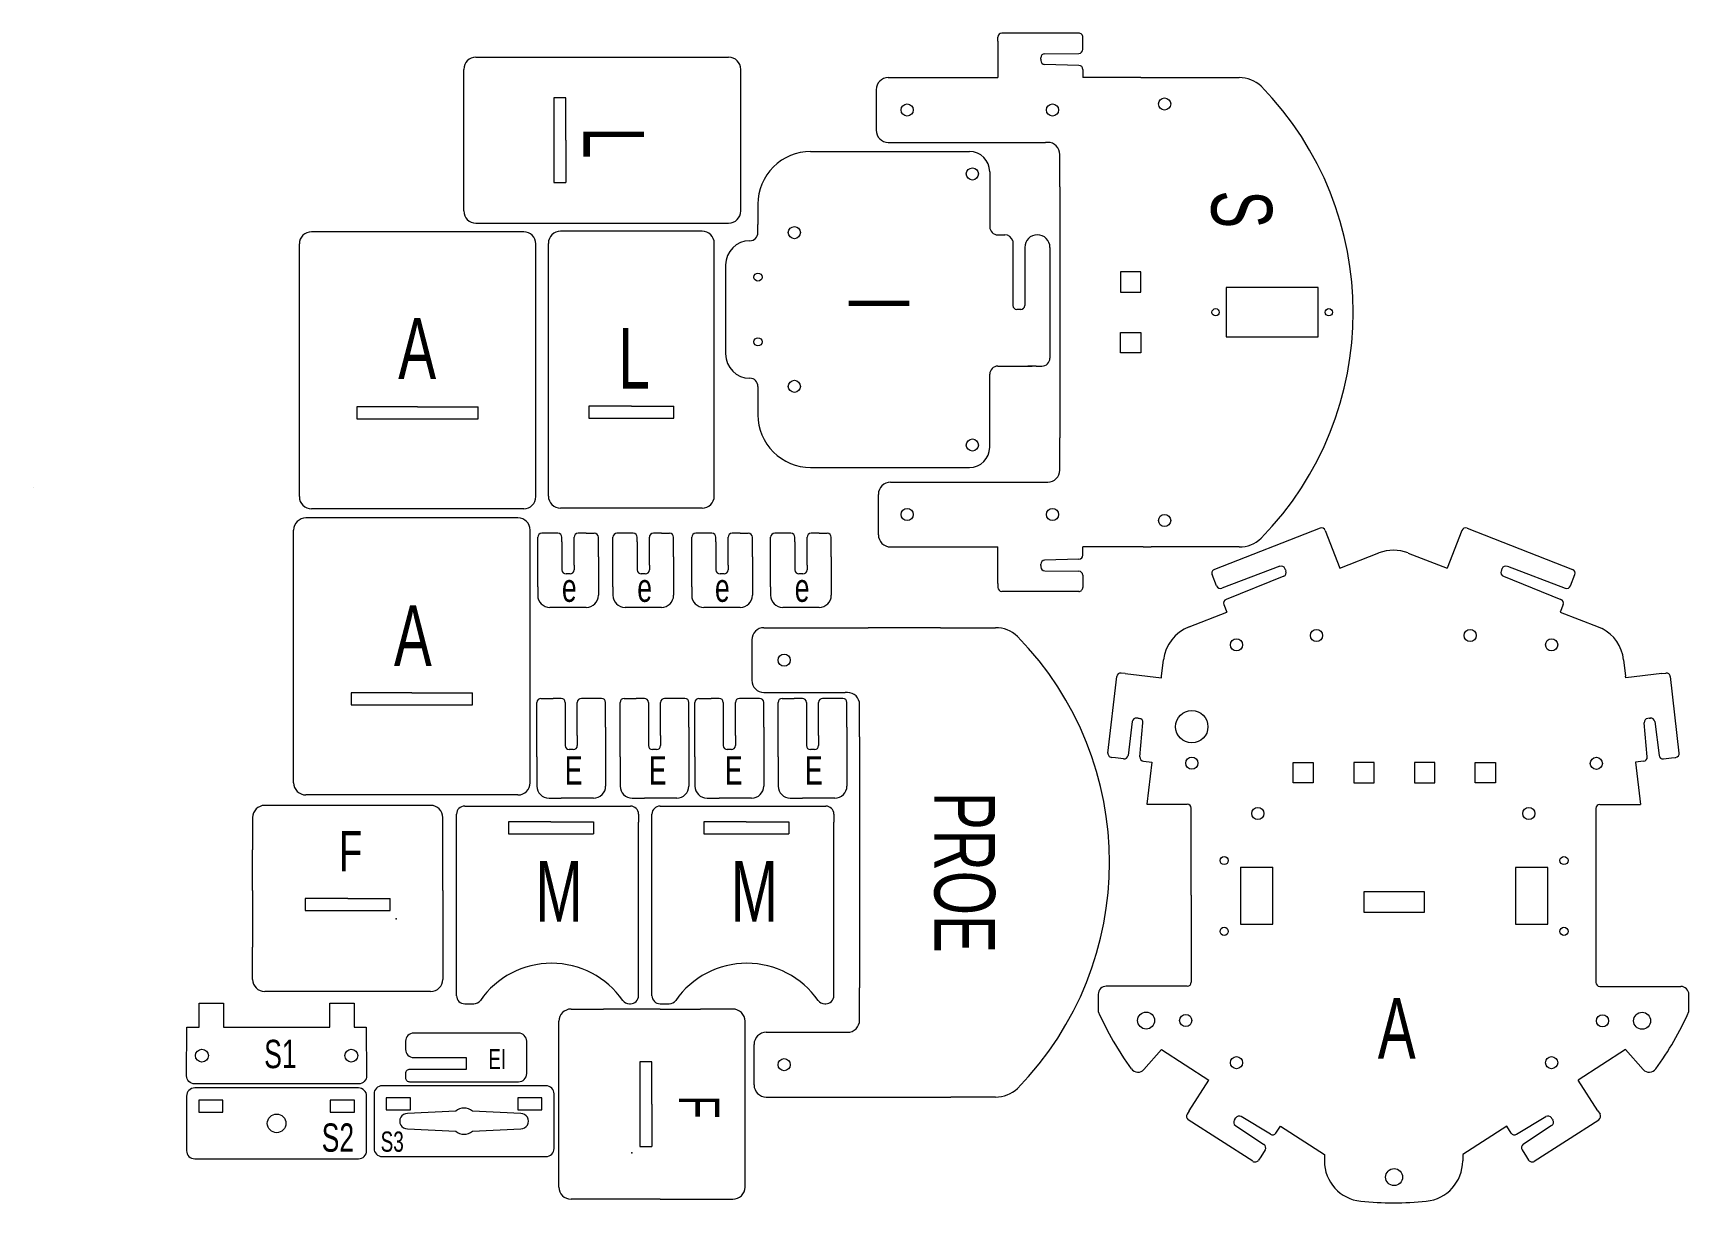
# Model space of a CAD drawing. Header units: inches. Extents: x -31 to 378, y 46 to 335.
import ezdxf

# ---------------------------------------------------------------- set-up
doc = ezdxf.new("R2010")
doc.units = ezdxf.units.IN
doc.header["$MEASUREMENT"] = 0
doc.layers.get('0').update_dxf_attribs({"color": 1, "lineweight": 5, "true_color": 0xff0000})
doc.layers.add('1', color=5, linetype='Continuous', lineweight=5, true_color=0x0000ff)
doc.styles.add('SLDTEXTSTYLE0', font='TXT', dxfattribs={"width": 0.7})

msp = doc.modelspace()

# ---------------------------------------------------------------- linework, layer by layer
for p, q in [((207.44, 333.07), (207.44, 334.07)), ((207.44, 333.07), (207.44, 324.07)), ((227.44, 335.07), (208.44, 335.07)), ((228.44, 333.07), (228.44, 334.07)), ((228.44, 331.06), (228.44, 333.07)), ((78.42, 329.11), (140.88, 329.11)), ((218.04, 328.67), (218.04, 328.98)), ((218.04, 328.67), (218.04, 328.34)), ((219.03, 329.98), (227.45, 330.06)), ((75.42, 291.11), (75.42, 326.11)), ((143.88, 291.11), (143.88, 326.11)), ((180.35, 324.07), (207.44, 324.07)), ((227.47, 327.09), (219.01, 327.34)), ((228.44, 326.09), (228.44, 324.07)), ((242.76, 324.07), (228.44, 324.07)), ((242.76, 324.07), (245.32, 324.07)), ((245.32, 324.07), (267.08, 324.07)), ((177.35, 321.07), (177.35, 311.07)), ((100.65, 319.11), (97.65, 319.11)), ((97.65, 319.11), (97.65, 316.11)), ((97.65, 316.11), (97.65, 315.61)), ((97.65, 315.61), (97.65, 298.11)), ((100.65, 318.61), (100.65, 319.11)), ((100.65, 308.61), (100.65, 318.61)), ((100.65, 308.61), (100.65, 298.11)), ((180.35, 308.07), (219.22, 308.07)), ((219.76, 308.07), (219.22, 308.07)), ((161.12, 305.81), (200.43, 305.81)), ((222.76, 297.07), (222.76, 305.07)), ((205.43, 300.81), (205.43, 291.21)), ((97.65, 298.11), (100.65, 298.11)), ((222.76, 297.07), (222.76, 235.07)), ((148.14, 292.78), (148.14, 287.76)), ((205.43, 291.21), (205.43, 287.21)), ((78.42, 288.11), (140.88, 288.11)), ((148.14, 285.76), (148.14, 287.76)), ((34.78, 220.51), (34.78, 282.97)), ((90.23, 285.97), (37.78, 285.97)), ((93.23, 220.51), (93.23, 282.97)), ((96.34, 220.65), (96.34, 283.11)), ((134.34, 286.11), (99.34, 286.11)), ((137.34, 220.65), (137.34, 283.11)), ((207.14, 285.21), (209.14, 285.21)), ((211.14, 283.73), (211.14, 267.76)), ((214.09, 282.1), (214.09, 267.76)), ((220.31, 282.1), (220.31, 254.76)), ((140.14, 277.76), (140.14, 255.76)), ((242.76, 276.07), (237.76, 276.07)), ((237.76, 276.07), (237.76, 271.07)), ((242.76, 271.07), (242.76, 276.07)), ((237.76, 271.07), (242.76, 271.07)), ((286.61, 272.17), (263.91, 272.17)), ((263.91, 272.17), (263.91, 259.97)), ((286.61, 259.97), (286.61, 272.17)), ((213.09, 266.76), (212.14, 266.76)), ((237.76, 256.07), (237.76, 261.07)), ((237.76, 261.07), (242.76, 261.07)), ((242.76, 261.07), (242.76, 256.07)), ((263.91, 259.97), (286.61, 259.97)), ((242.76, 256.07), (237.76, 256.07)), ((205.43, 246.76), (205.43, 250.76)), ((207.43, 252.76), (215.89, 252.76)), ((216.89, 252.76), (214.89, 252.76)), ((216.89, 252.76), (218.31, 252.76)), ((148.14, 247.76), (148.14, 245.76)), ((148.14, 245.76), (148.14, 240.68)), ((205.43, 232.71), (205.43, 246.76)), ((64, 242.74), (49, 242.74)), ((49, 242.74), (49, 239.74)), ((64, 242.74), (79, 242.74)), ((79, 239.74), (79, 242.74)), ((106.34, 242.88), (106.34, 239.88)), ((106.84, 242.88), (106.34, 242.88)), ((116.84, 242.88), (106.84, 242.88)), ((116.84, 242.88), (127.34, 242.88)), ((127.34, 239.88), (127.34, 242.88)), ((49, 239.74), (79, 239.74)), ((106.34, 239.88), (109.34, 239.88)), ((109.34, 239.88), (109.84, 239.88)), ((109.84, 239.88), (127.34, 239.88)), ((222.76, 227.07), (222.76, 235.07)), ((161.12, 227.71), (200.43, 227.71)), ((177.91, 211.07), (177.91, 221.07)), ((180.91, 224.07), (219.76, 224.07)), ((90.23, 217.51), (37.78, 217.51)), ((134.34, 217.65), (99.34, 217.65)), ((88.82, 215.24), (36.37, 215.24)), ((33.37, 149.78), (33.37, 212.24)), ((91.82, 149.78), (91.82, 212.24)), ((93.69, 209.31), (93.69, 210.46)), ((93.69, 198.25), (93.69, 209.31)), ((98.69, 211.46), (94.69, 211.46)), ((99.69, 209.31), (99.69, 210.46)), ((99.69, 209.31), (99.69, 203.55)), ((102.69, 209.31), (102.69, 210.46)), ((102.69, 203.55), (102.69, 209.31)), ((105.69, 211.46), (103.69, 211.46)), ((105.69, 211.46), (107.69, 211.46)), ((108.69, 209.31), (108.69, 210.46)), ((108.69, 205.62), (108.69, 209.31)), ((112.29, 209.31), (112.29, 210.46)), ((112.29, 198.25), (112.29, 209.31)), ((117.29, 211.46), (113.29, 211.46)), ((118.29, 209.31), (118.29, 210.46)), ((118.29, 209.31), (118.29, 203.55)), ((121.29, 209.31), (121.29, 210.46)), ((121.29, 203.55), (121.29, 209.31)), ((124.29, 211.46), (122.29, 211.46)), ((124.29, 211.46), (126.29, 211.46)), ((127.29, 209.31), (127.29, 210.46)), ((127.29, 205.62), (127.29, 209.31)), ((131.76, 209.31), (131.76, 210.46)), ((131.76, 198.25), (131.76, 209.31)), ((136.76, 211.46), (132.76, 211.46)), ((137.76, 209.31), (137.76, 210.46)), ((137.76, 209.31), (137.76, 203.55)), ((140.76, 209.31), (140.76, 210.46)), ((140.76, 203.55), (140.76, 209.31)), ((143.76, 211.46), (141.76, 211.46)), ((143.76, 211.46), (145.76, 211.46)), ((146.76, 209.31), (146.76, 210.46)), ((146.76, 205.62), (146.76, 209.31)), ((151.27, 209.31), (151.27, 210.46)), ((151.27, 198.25), (151.27, 209.31)), ((156.27, 211.46), (152.27, 211.46)), ((157.27, 209.31), (157.27, 210.46)), ((157.27, 209.31), (157.27, 203.55)), ((160.27, 209.31), (160.27, 210.46)), ((160.27, 203.55), (160.27, 209.31)), ((163.27, 211.46), (161.27, 211.46)), ((163.27, 211.46), (165.27, 211.46)), ((166.27, 209.31), (166.27, 210.46)), ((166.27, 205.62), (166.27, 209.31)), ((287.08, 212.7), (260.99, 202.53)), ((288.37, 212.13), (292, 202.82)), ((322.13, 212.13), (318.5, 202.82)), ((323.42, 212.7), (349.51, 202.53)), ((108.69, 205.62), (108.69, 198.25)), ((127.29, 205.62), (127.29, 198.25)), ((146.76, 205.62), (146.76, 198.25)), ((166.27, 205.62), (166.27, 198.25)), ((180.91, 208.07), (207.44, 208.07)), ((207.44, 199.07), (207.44, 208.07)), ((227.47, 205.04), (219.01, 204.8)), ((243.32, 208.07), (228.44, 208.07)), ((228.44, 206.04), (228.44, 208.07)), ((243.32, 208.07), (245.32, 208.07)), ((267.08, 208.07), (245.32, 208.07)), ((292, 202.83), (301.62, 206.58)), ((301.62, 206.58), (301.62, 206.58)), ((308.88, 206.57), (308.88, 206.57)), ((308.88, 206.57), (318.5, 202.82)), ((99.69, 203.55), (99.69, 202.42)), ((101.69, 201.42), (100.69, 201.42)), ((102.69, 203.55), (102.69, 202.42)), ((118.29, 203.55), (118.29, 202.42)), ((120.29, 201.42), (119.29, 201.42)), ((121.29, 203.55), (121.29, 202.42)), ((137.76, 203.55), (137.76, 202.42)), ((139.76, 201.42), (138.76, 201.42)), ((140.76, 203.55), (140.76, 202.42)), ((157.27, 203.55), (157.27, 202.42)), ((159.27, 201.42), (158.27, 201.42)), ((160.27, 203.55), (160.27, 202.42)), ((218.04, 203.47), (218.04, 203.8)), ((218.04, 203.47), (218.04, 203.16)), ((219.03, 202.16), (227.45, 202.08)), ((228.44, 201.08), (228.44, 199.07)), ((261.51, 198.44), (260.42, 201.24)), ((277.12, 203.28), (262.79, 197.87)), ((278.1, 200.83), (263.85, 195.1)), ((278.52, 202.42), (278.41, 202.71)), ((278.52, 202.42), (278.64, 202.11)), ((331.98, 202.42), (331.86, 202.11)), ((331.98, 202.42), (332.09, 202.71)), ((332.4, 200.83), (346.64, 195.1)), ((333.38, 203.28), (347.7, 197.87)), ((348.99, 198.44), (350.08, 201.24)), ((93.69, 198.25), (93.69, 196.13)), ((108.69, 198.25), (108.69, 196.13)), ((112.29, 198.25), (112.29, 196.13)), ((127.29, 198.25), (127.29, 196.13)), ((131.76, 198.25), (131.76, 196.13)), ((146.76, 198.25), (146.76, 196.13)), ((151.27, 198.25), (151.27, 196.13)), ((166.27, 198.25), (166.27, 196.13)), ((207.44, 199.07), (207.44, 198.07)), ((227.44, 197.07), (208.44, 197.07)), ((228.44, 199.07), (228.44, 198.07)), ((105.69, 193.13), (96.69, 193.13)), ((124.29, 193.13), (115.29, 193.13)), ((143.76, 193.13), (134.76, 193.13)), ((163.27, 193.13), (154.27, 193.13)), ((263.31, 193.82), (264.05, 191.93)), ((347.19, 193.82), (346.45, 191.93)), ((254.7, 188.32), (264.04, 191.95)), ((254.7, 188.32), (254.7, 188.32)), ((346.45, 191.93), (355.79, 188.29)), ((355.79, 188.29), (356.78, 187.91)), ((146.63, 185.11), (146.63, 175.11)), ((149.63, 188.11), (161.44, 188.11)), ((161.44, 188.11), (175.4, 188.11)), ((193.26, 188.11), (175.4, 188.11)), ((193.26, 188.11), (195.82, 188.11)), ((195.82, 188.11), (206.85, 188.11)), ((247.93, 176.13), (248.4, 180.15)), ((248.4, 180.15), (248.4, 180.15)), ((362.11, 180.2), (362.58, 176.13)), ((234.64, 157.14), (236.84, 176.02)), ((238.94, 176.78), (237.95, 176.89)), ((238.94, 176.78), (247.88, 175.74)), ((247.88, 175.74), (247.93, 176.13)), ((247.88, 175.74), (247.93, 176.13)), ((362.63, 175.74), (362.58, 176.13)), ((371.57, 176.78), (362.63, 175.74)), ((371.57, 176.78), (372.56, 176.89)), ((375.86, 157.14), (373.67, 176.02)), ((62.6, 172.01), (47.6, 172.01)), ((47.6, 172.01), (47.6, 169.01)), ((62.6, 172.01), (77.6, 172.01)), ((77.6, 169.01), (77.6, 172.01)), ((149.63, 172.11), (169.72, 172.11)), ((170.26, 172.11), (169.72, 172.11)), ((47.6, 169.01), (77.6, 169.01)), ((93.49, 156.16), (93.49, 169.64)), ((94.49, 170.64), (97.49, 170.64)), ((99.49, 170.64), (97.49, 170.64)), ((100.49, 169.64), (100.49, 161.46)), ((103.49, 161.46), (103.49, 169.64)), ((109.49, 170.64), (104.49, 170.64)), ((110.49, 163.52), (110.49, 169.64)), ((114.06, 156.16), (114.06, 169.64)), ((115.06, 170.64), (118.06, 170.64)), ((120.06, 170.64), (118.06, 170.64)), ((121.06, 169.64), (121.06, 161.46)), ((124.06, 161.46), (124.06, 169.64)), ((130.06, 170.64), (125.06, 170.64)), ((131.06, 163.52), (131.06, 169.64)), ((132.56, 156.16), (132.56, 169.64)), ((133.56, 170.64), (136.56, 170.64)), ((138.56, 170.64), (136.56, 170.64)), ((139.56, 169.64), (139.56, 161.46)), ((142.56, 161.46), (142.56, 169.64)), ((148.56, 170.64), (143.56, 170.64)), ((149.56, 163.52), (149.56, 169.64)), ((153.13, 156.16), (153.13, 169.64)), ((154.13, 170.64), (157.13, 170.64)), ((159.13, 170.64), (157.13, 170.64)), ((160.13, 169.64), (160.13, 161.46)), ((163.13, 161.46), (163.13, 169.64)), ((169.13, 170.64), (164.13, 170.64)), ((170.13, 163.52), (170.13, 169.64)), ((173.26, 161.11), (173.26, 169.11)), ((240.67, 164.91), (239.62, 156.56)), ((242.09, 165.74), (241.78, 165.78)), ((242.09, 165.74), (242.41, 165.7)), ((242.56, 156.19), (243.29, 164.62)), ((367.95, 156.19), (367.21, 164.62)), ((368.42, 165.74), (368.09, 165.7)), ((368.42, 165.74), (368.73, 165.78)), ((369.84, 164.91), (370.89, 156.56)), ((100.49, 161.46), (100.49, 158.98)), ((103.49, 161.46), (103.49, 158.98)), ((110.49, 163.52), (110.49, 156.16)), ((121.06, 161.46), (121.06, 158.98)), ((124.06, 161.46), (124.06, 158.98)), ((131.06, 163.52), (131.06, 156.16)), ((139.56, 161.46), (139.56, 158.98)), ((142.56, 161.46), (142.56, 158.98)), ((149.56, 163.52), (149.56, 156.16)), ((160.13, 161.46), (160.13, 158.98)), ((163.13, 161.46), (163.13, 158.98)), ((170.13, 163.52), (170.13, 156.16)), ((173.26, 161.11), (173.26, 99.11)), ((93.49, 156.16), (93.49, 151.1)), ((102.49, 157.98), (101.49, 157.98)), ((110.49, 156.16), (110.49, 151.1)), ((114.06, 156.16), (114.06, 151.1)), ((123.06, 157.98), (122.06, 157.98)), ((131.06, 156.16), (131.06, 151.1)), ((132.56, 156.16), (132.56, 151.1)), ((141.56, 157.98), (140.56, 157.98)), ((149.56, 156.16), (149.56, 151.1)), ((153.13, 156.16), (153.13, 151.1)), ((162.13, 157.98), (161.13, 157.98)), ((170.13, 156.16), (170.13, 151.1)), ((236.52, 155.92), (235.52, 156.04)), ((238.51, 155.69), (236.52, 155.92)), ((372, 155.69), (373.99, 155.92)), ((373.99, 155.92), (374.99, 156.04)), ((243.44, 155.11), (245.46, 154.88)), ((245.46, 154.88), (244.25, 144.5)), ((280.42, 149.81), (280.42, 154.81)), ((280.42, 154.81), (285.42, 154.81)), ((285.42, 154.81), (285.42, 149.81)), ((300.42, 154.81), (295.42, 154.81)), ((295.42, 154.81), (295.42, 149.81)), ((300.42, 149.81), (300.42, 154.81)), ((315.42, 154.81), (310.42, 154.81)), ((310.42, 154.81), (310.42, 149.81)), ((315.42, 149.81), (315.42, 154.81)), ((325.42, 154.81), (330.42, 154.81)), ((325.42, 149.81), (325.42, 154.81)), ((330.42, 154.81), (330.42, 149.81)), ((367.07, 155.11), (365.05, 154.88)), ((365.05, 154.88), (366.26, 144.44)), ((93.49, 151.1), (93.49, 148.98)), ((110.49, 151.1), (110.49, 148.98)), ((114.06, 151.1), (114.06, 148.98)), ((131.06, 151.1), (131.06, 148.98)), ((132.56, 151.1), (132.56, 148.98)), ((149.56, 151.1), (149.56, 148.98)), ((153.13, 151.1), (153.13, 148.98)), ((170.13, 151.1), (170.13, 148.98)), ((285.42, 149.81), (280.42, 149.81)), ((295.42, 149.81), (300.42, 149.81)), ((310.42, 149.81), (315.42, 149.81)), ((330.42, 149.81), (325.42, 149.81)), ((50.23, 144.19), (26.23, 144.19)), ((88.82, 146.78), (36.37, 146.78)), ((67.23, 144.19), (50.23, 144.19)), ((75.65, 144.03), (116.62, 144.03)), ((96.49, 145.98), (99.49, 145.98)), ((107.49, 145.98), (99.49, 145.98)), ((117.06, 145.98), (120.06, 145.98)), ((128.06, 145.98), (120.06, 145.98)), ((123.94, 144.03), (164.9, 144.03)), ((135.56, 145.98), (138.56, 145.98)), ((146.56, 145.98), (138.56, 145.98)), ((156.13, 145.98), (159.13, 145.98)), ((167.13, 145.98), (159.13, 145.98)), ((244.25, 144.5), (254.25, 144.5)), ((255.25, 122), (255.25, 143.5)), ((355.25, 143.44), (355.25, 121.94)), ((356.25, 144.44), (366.26, 144.44)), ((23.23, 141.19), (23.23, 133.19)), ((70.23, 123.19), (70.23, 141.19)), ((73.65, 140.03), (73.65, 142.03)), ((73.65, 134.45), (73.65, 140.03)), ((96.98, 140.16), (86.48, 140.16)), ((86.48, 140.16), (86.48, 137.16)), ((96.98, 140.16), (107.48, 140.16)), ((107.48, 140.16), (107.48, 137.16)), ((118.62, 142.03), (118.62, 140.03)), ((118.62, 131.36), (118.62, 140.03)), ((121.94, 140.03), (121.94, 142.03)), ((121.94, 134.45), (121.94, 140.03)), ((145.26, 140.16), (134.76, 140.16)), ((134.76, 140.16), (134.76, 137.16)), ((145.26, 140.16), (155.76, 140.16)), ((155.76, 140.16), (155.76, 137.16)), ((166.9, 142.03), (166.9, 140.03)), ((166.9, 131.36), (166.9, 140.03)), ((86.48, 137.16), (107.48, 137.16)), ((134.76, 137.16), (155.76, 137.16)), ((23.23, 123.19), (23.23, 133.19)), ((73.65, 97.16), (73.65, 134.45)), ((118.62, 97.16), (118.62, 131.36)), ((121.94, 97.16), (121.94, 134.45)), ((166.9, 97.16), (166.9, 131.36)), ((267.38, 128.9), (267.38, 114.81)), ((267.38, 128.9), (275.38, 128.9)), ((275.38, 114.81), (275.38, 128.9)), ((335.38, 128.81), (335.38, 114.81)), ((343.38, 128.81), (335.38, 128.81)), ((343.38, 114.81), (343.38, 128.81)), ((23.23, 123.19), (23.23, 109.19)), ((70.23, 123.19), (70.23, 101.19)), ((312.88, 122.81), (297.88, 122.81)), ((297.88, 122.81), (297.88, 117.81)), ((312.88, 117.81), (312.88, 122.81)), ((46.73, 121.19), (36.23, 121.19)), ((36.23, 121.19), (36.23, 118.19)), ((46.73, 121.19), (57.23, 121.19)), ((57.23, 118.19), (57.23, 121.19)), ((255.25, 122), (255.25, 100.5)), ((355.25, 121.94), (355.25, 100.44)), ((36.23, 118.19), (57.23, 118.19)), ((267.38, 114.81), (275.38, 114.81)), ((297.88, 117.81), (312.88, 117.81)), ((335.38, 114.81), (343.38, 114.81)), ((23.23, 101.19), (23.23, 109.19)), ((173.26, 91.11), (173.26, 99.11)), ((254.25, 99.5), (234.25, 99.5)), ((356.25, 99.44), (376.25, 99.44)), ((50.23, 98.19), (26.23, 98.19)), ((67.23, 98.19), (50.23, 98.19)), ((75.65, 95.16), (77.88, 95.16)), ((116.35, 95.16), (116.62, 95.16)), ((123.94, 95.16), (126.17, 95.16)), ((164.64, 95.16), (164.9, 95.16)), ((232.25, 97.5), (232.25, 93.22)), ((378.25, 93.22), (378.25, 97.44)), ((98.94, 66.85), (98.94, 90.85)), ((101.94, 93.85), (109.94, 93.85)), ((123.94, 93.85), (109.94, 93.85)), ((123.94, 93.85), (133.94, 93.85)), ((141.94, 93.85), (133.94, 93.85)), ((144.94, 66.85), (144.94, 90.85)), ((150.18, 88.11), (170.26, 88.11)), ((147.18, 75.11), (147.18, 85.11)), ((247.9, 83.83), (243.56, 78.91)), ((247.9, 83.83), (259.63, 76.29)), ((362.61, 83.83), (350.88, 76.29)), ((362.61, 83.83), (366.95, 78.91)), ((121.94, 80.85), (118.94, 80.85)), ((118.94, 80.85), (118.94, 59.85)), ((121.94, 70.35), (121.94, 80.85)), ((254.76, 68.72), (259.63, 76.29)), ((355.75, 68.72), (350.88, 76.29)), ((121.94, 70.35), (121.94, 59.85)), ((150.18, 72.11), (193.82, 72.11)), ((193.82, 72.11), (195.82, 72.11)), ((206.85, 72.11), (195.82, 72.11)), ((98.94, 49.85), (98.94, 66.85)), ((144.94, 49.85), (144.94, 66.85)), ((254.76, 68.72), (254.21, 67.88)), ((270.49, 56.22), (254.51, 66.5)), ((266.05, 66.68), (265.88, 66.42)), ((266.05, 66.68), (266.23, 66.96)), ((274.83, 62.9), (267.59, 67.27)), ((335.68, 62.9), (342.92, 67.27)), ((340.02, 56.22), (355.99, 66.5)), ((344.46, 66.68), (344.28, 66.96)), ((344.46, 66.68), (344.63, 66.42)), ((355.75, 68.72), (356.29, 67.88)), ((266.18, 65.05), (273.21, 60.42)), ((276.19, 63.22), (277.29, 64.92)), ((277.29, 64.92), (288.16, 57.93)), ((333.22, 64.92), (322.34, 57.92)), ((334.32, 63.22), (333.22, 64.92)), ((344.33, 65.05), (337.3, 60.42)), ((118.94, 59.85), (121.94, 59.85)), ((272.42, 57.36), (271.88, 56.52)), ((273.5, 59.05), (272.42, 57.36)), ((288.16, 57.93), (288.16, 56.31)), ((322.34, 57.92), (322.34, 56.31)), ((337.01, 59.05), (338.09, 57.36)), ((338.09, 57.36), (338.63, 56.52)), ((123.94, 46.85), (101.94, 46.85)), ((123.94, 46.85), (141.94, 46.85))]:
    msp.add_line(p, q)
at = {"color": 1, "lineweight": 5}
for points in [[(29.16, 89.36), (42.33, 89.36), (42.3, 95.31), (48.3, 95.35), (48.33, 89.35), (51.33, 89.37), (51.4, 77.37, -0.414214), (49.42, 75.35), (29.16, 75.35), (8.91, 75.35, -0.414214), (6.92, 77.37), (7, 89.37), (10, 89.35), (10.03, 95.35), (16.03, 95.31), (16, 89.36)], [(63.02, 81.88), (76.02, 81.88), (76.02, 78.93), (62.02, 78.93, 0.414214), (61.02, 77.93), (61.02, 76.9, 0.414214), (62.02, 75.9), (88.97, 75.9, 0.414214), (90.97, 77.9), (90.97, 85.9, 0.414214), (88.97, 87.9), (63.02, 87.9, 0.414214), (61.02, 85.9), (61.02, 83.88, 0.414214)], [(8.91, 56.85), (49.41, 56.85, 0.414214), (51.41, 58.85), (51.41, 72.35, 0.414214), (49.41, 74.35), (8.91, 74.35, 0.414214), (6.91, 72.35), (6.91, 58.85, 0.414214)], [(55.24, 57.4), (95.74, 57.4, 0.414214), (97.74, 59.4), (97.74, 72.9, 0.414214), (95.74, 74.9), (55.24, 74.9, 0.414214), (53.24, 72.9), (53.24, 59.4, 0.414214)], [(77.56, 68.65, 0.360671), (73.42, 68.65), (61.49, 68.05, 1.001311), (61.49, 64.25), (73.42, 63.65, 0.360671), (77.56, 63.65), (89.49, 64.25, 1.001311), (89.49, 68.05)]]:
    msp.add_lwpolyline(points, format="xyb", close=True, dxfattribs=at)
for points in [[(9.92, 68.36), (15.9, 68.36), (15.9, 71.34), (9.92, 71.34)], [(42.42, 68.36), (48.4, 68.36), (48.4, 71.34), (42.42, 71.34)], [(56.25, 68.91), (62.23, 68.91), (62.23, 71.89), (56.25, 71.89)], [(88.75, 68.91), (94.73, 68.91), (94.73, 71.89), (88.75, 71.89)]]:
    msp.add_lwpolyline(points, close=True, dxfattribs=at)
for centre, radius in [((185.03, 316.07), 1.5), ((220.95, 316.07), 1.5), ((248.66, 317.55), 1.5), ((201.14, 300.26), 1.5), ((157.14, 285.76), 1.5), ((148.14, 274.76), 1), ((261.26, 266.07), 0.9), ((289.26, 266.07), 0.9), ((148.14, 258.76), 1), ((157.14, 247.76), 1.5), ((201.14, 233.26), 1.5), ((185.03, 216.07), 1.5), ((220.95, 216.07), 1.5), ((248.66, 214.59), 1.5), ((266.44, 183.9), 1.5), ((286.22, 186.19), 1.5), ((324.2, 186.19), 1.5), ((344.32, 183.9), 1.5), ((154.63, 180.11), 1.5), ((255.38, 163.64), 4), ((255.38, 154.64), 1.5), ((355.38, 154.58), 1.5), ((271.72, 142.19), 1.5), ((338.7, 142.19), 1.5), ((263.38, 130.56), 1), ((347.38, 130.56), 1), ((263.38, 113.06), 1), ((347.38, 113.06), 1), ((244.08, 91.01), 2.1), ((253.88, 91.01), 1.5), ((356.88, 90.95), 1.5), ((366.68, 90.95), 2.1), ((266.44, 80.6), 1.5), ((344.32, 80.6), 1.5), ((154.62, 80.11), 1.5), ((305.38, 52.31), 2.1)]:
    msp.add_circle(centre, radius)
for centre, radius in [((10.7, 82.34), 1.6), ((47.62, 82.34), 1.6), ((29.16, 65.6), 2.3)]:
    msp.add_circle(centre, radius, dxfattribs=at)
for centre, radius, start, end in [((208.44, 334.07), 1, 89.9928, 179.9928), ((227.44, 334.07), 1, 359.9928, 89.9928), ((78.42, 326.11), 3, 90, 180), ((140.88, 326.11), 3, 0, 90), ((219.04, 328.98), 1, 90.5437, 179.9928), ((219.04, 328.34), 1, 179.9928, 268.3405), ((227.44, 331.06), 1, 270.5437, 359.9928), ((180.35, 321.07), 3, 90, 180), ((227.44, 326.09), 1, 359.9928, 88.3405), ((267.08, 316.07), 8, 47.1579, 90), ((215.26, 266.07), 80, 315.7074, 44.2926), ((180.35, 311.07), 3, 180, 270), ((219.76, 305.07), 3, 0, 90), ((161.14, 292.81), 13, 89.8904, 180.1096), ((200.43, 300.81), 5, 0, 90), ((78.42, 291.11), 3, 180, 270), ((140.88, 291.11), 3, 270, 0), ((207.43, 287.21), 2, 180, 270), ((37.78, 282.97), 3, 90, 180), ((90.23, 282.97), 3, 0, 90), ((99.34, 283.11), 3, 90, 180), ((134.34, 283.11), 3, 0, 90), ((146.14, 277.76), 6, 90, 180), ((146.14, 285.76), 2, 270, 0), ((209.14, 283.11), 2.09, 17.1725, 90), ((217.2, 282.1), 3.11, 0, 180), ((212.14, 267.76), 1, 180, 270), ((213.09, 267.76), 1, 270, 0), ((146.14, 255.76), 6, 180, 270), ((218.31, 254.76), 2, 270, 0), ((146.14, 247.76), 2, 0, 90), ((207.43, 250.76), 2, 90, 180), ((161.14, 240.71), 13, 179.8904, 270.1096), ((200.43, 232.71), 5, 270, 0), ((219.76, 227.07), 3, 270, 0), ((180.91, 221.07), 3, 90, 180), ((37.78, 220.51), 3, 180, 270), ((90.23, 220.51), 3, 270, 0), ((99.34, 220.65), 3, 180, 270), ((134.34, 220.65), 3, 270, 0), ((36.37, 212.24), 3, 90, 180), ((88.82, 212.24), 3, 0, 90), ((94.69, 210.46), 1, 90, 180), ((98.69, 210.46), 1, 0, 90), ((103.69, 210.46), 1, 90, 180), ((107.69, 210.46), 1, 0, 90), ((113.29, 210.46), 1, 90, 180), ((117.29, 210.46), 1, 0, 90), ((122.29, 210.46), 1, 90, 180), ((126.29, 210.46), 1, 0, 90), ((132.76, 210.46), 1, 90, 180), ((136.76, 210.46), 1, 0, 90), ((141.76, 210.46), 1, 90, 180), ((145.76, 210.46), 1, 0, 90), ((152.27, 210.46), 1, 90, 180), ((156.27, 210.46), 1, 0, 90), ((161.27, 210.46), 1, 90, 180), ((165.27, 210.46), 1, 0, 90), ((180.91, 211.07), 3, 180, 270), ((267.08, 216.07), 8, 270, 312.8421), ((287.44, 211.77), 1, 21.2966, 111.2966), ((323.06, 211.77), 1, 68.7034, 158.7034), ((219.04, 203.8), 1, 91.6569, 180.0046), ((227.44, 206.04), 1, 271.6569, 0.0046), ((305.25, 197.26), 10, 68.7034, 111.2665), ((100.69, 202.42), 1, 180, 270), ((101.69, 202.42), 1, 270, 0), ((119.29, 202.42), 1, 180, 270), ((120.29, 202.42), 1, 270, 0), ((138.76, 202.42), 1, 180, 270), ((139.76, 202.42), 1, 270, 0), ((158.27, 202.42), 1, 180, 270), ((159.27, 202.42), 1, 270, 0), ((219.04, 203.16), 1, 180.0046, 269.4537), ((227.44, 201.08), 1, 0.0046, 89.4537), ((261.35, 201.6), 1, 111.2966, 201.2966), ((277.48, 202.34), 1, 21.2966, 110.7457), ((277.71, 201.75), 1, 292.9489, 21.2966), ((332.79, 201.75), 1, 158.7034, 247.0511), ((333.02, 202.34), 1, 69.2543, 158.7034), ((349.15, 201.6), 1, 338.7034, 68.7034), ((208.44, 198.07), 1, 180.0046, 270.0046), ((227.44, 198.07), 1, 270.0046, 0.0046), ((262.44, 198.8), 1, 201.2966, 290.7457), ((348.06, 198.8), 1, 249.2543, 338.7034), ((96.69, 196.13), 3, 180, 270), ((105.69, 196.13), 3, 270, 0), ((115.29, 196.13), 3, 180, 270), ((124.29, 196.13), 3, 270, 0), ((134.76, 196.13), 3, 180, 270), ((143.76, 196.13), 3, 270, 0), ((154.27, 196.13), 3, 180, 270), ((163.27, 196.13), 3, 270, 0), ((264.24, 194.18), 1, 112.9489, 201.2966), ((346.25, 194.18), 1, 338.7034, 67.0511), ((258.33, 179), 10, 111.2665, 173.3499), ((149.63, 185.11), 3, 90, 180), ((206.85, 180.11), 8, 47.1579, 90), ((155.03, 130.11), 80, 315.7074, 44.2926), ((352.18, 179.03), 10, 6.6922, 62.571), ((237.83, 175.9), 1, 83.3646, 173.3646), ((372.67, 175.9), 1, 6.6354, 96.6354), ((149.63, 175.11), 3, 180, 270), ((170.26, 169.11), 3, 0, 90), ((94.49, 169.64), 1, 90, 180), ((99.49, 169.64), 1, 0, 90), ((104.49, 169.64), 1, 90, 180), ((109.49, 169.64), 1, 0, 90), ((115.06, 169.64), 1, 90, 180), ((120.06, 169.64), 1, 0, 90), ((125.06, 169.64), 1, 90, 180), ((130.06, 169.64), 1, 0, 90), ((133.56, 169.64), 1, 90, 180), ((138.56, 169.64), 1, 0, 90), ((143.56, 169.64), 1, 90, 180), ((148.56, 169.64), 1, 0, 90), ((154.13, 169.64), 1, 90, 180), ((159.13, 169.64), 1, 0, 90), ((164.13, 169.64), 1, 90, 180), ((169.13, 169.64), 1, 0, 90), ((241.67, 164.78), 1, 83.3646, 172.8137), ((242.3, 164.71), 1, 355.0169, 83.3646), ((368.21, 164.71), 1, 96.6354, 184.9831), ((368.84, 164.78), 1, 7.1863, 96.6354), ((101.49, 158.98), 1, 180, 270), ((102.49, 158.98), 1, 270, 0), ((122.06, 158.98), 1, 180, 270), ((123.06, 158.98), 1, 270, 0), ((140.56, 158.98), 1, 180, 270), ((141.56, 158.98), 1, 270, 0), ((161.13, 158.98), 1, 180, 270), ((162.13, 158.98), 1, 270, 0), ((235.64, 157.03), 1, 173.3646, 263.3646), ((238.63, 156.68), 1, 263.3646, 352.8137), ((243.56, 156.11), 1, 175.0169, 263.3646), ((366.95, 156.11), 1, 276.6354, 4.9831), ((371.88, 156.68), 1, 187.1863, 276.6354), ((374.87, 157.03), 1, 276.6354, 6.6354), ((36.37, 149.78), 3, 180, 270), ((88.82, 149.78), 3, 270, 0), ((96.49, 148.98), 3, 180, 270), ((107.49, 148.98), 3, 270, 0), ((117.06, 148.98), 3, 180, 270), ((128.06, 148.98), 3, 270, 0), ((135.56, 148.98), 3, 180, 270), ((146.56, 148.98), 3, 270, 0), ((156.13, 148.98), 3, 180, 270), ((167.13, 148.98), 3, 270, 0), ((26.23, 141.19), 3, 90, 180), ((67.23, 141.19), 3, 0, 90), ((75.65, 142.03), 2, 90, 180), ((116.62, 142.03), 2, 0, 90), ((123.94, 142.03), 2, 90, 180), ((164.9, 142.03), 2, 0, 90), ((254.25, 143.5), 1, 0, 90), ((356.25, 143.44), 1, 90, 180), ((97.12, 83.66), 21.5, 35.0624, 144.9376), ((145.4, 83.66), 21.5, 35.0624, 144.9376), ((26.23, 101.19), 3, 180, 270), ((67.23, 101.19), 3, 270, 0), ((234.25, 97.5), 2, 90, 180), ((254.25, 100.5), 1, 270, 0), ((356.25, 100.44), 1, 180, 270), ((376.25, 97.44), 2, 0, 90), ((75.65, 97.16), 2, 180, 270), ((77.88, 97.16), 2, 270, 324.9376), ((116.35, 97.16), 2, 215.0624, 270), ((116.62, 97.16), 2, 270, 0), ((123.94, 97.16), 2, 180, 270), ((126.17, 97.16), 2, 270, 324.9376), ((164.64, 97.16), 2, 215.0624, 270), ((164.9, 97.16), 2, 270, 0), ((101.94, 90.85), 3, 90, 180), ((141.94, 90.85), 3, 0, 90), ((170.26, 91.11), 3, 270, 0), ((305.25, 125.95), 80, 204.1468, 215.8824), ((305.25, 125.95), 80, 324.1176, 335.8532), ((150.18, 85.11), 3, 90, 180), ((242.06, 80.23), 2, 215.8824, 318.5529), ((368.45, 80.23), 2, 221.4471, 324.1176), ((150.18, 75.11), 3, 180, 270), ((206.85, 80.11), 8, 270, 312.8421), ((255.06, 67.34), 1, 147.2446, 237.2446), ((266.72, 65.88), 1, 147.2446, 236.6937), ((267.07, 66.42), 1, 58.8969, 147.2446), ((343.44, 66.42), 1, 32.7554, 121.1031), ((343.79, 65.88), 1, 303.3063, 32.7554), ((355.45, 67.34), 1, 302.7554, 32.7554), ((275.35, 63.76), 1, 238.8969, 327.2446), ((335.16, 63.76), 1, 212.7554, 301.1031), ((272.66, 59.59), 1, 327.2446, 56.6937), ((337.85, 59.59), 1, 123.3063, 212.7554), ((271.03, 57.06), 1, 237.2446, 327.2446), ((298.16, 56.31), 10, 180, 264.1864), ((312.34, 56.31), 10, 275.8098, 0), ((339.47, 57.06), 1, 212.7554, 302.7554), ((101.94, 49.85), 3, 180, 270), ((141.94, 49.85), 3, 270, 0), ((305.25, 125.95), 80, 264.1864, 275.8098)]:
    msp.add_arc(centre, radius, start, end)
for p in [(58.73, 116.19), (116.94, 58.35)]:
    msp.add_point(p)

# ---------------------------------------------------------------- texts
at = {"layer": '1', "attachment_point": 1, "rotation": 270, "style": 'SLDTEXTSTYLE0'}
for s, width, insert, char_height in [('L', 57.7959, (119.96, 311.84), 15), ('S', 57.7959, (275.23, 296.21), 15), ('I', 57.7959, (185.58, 270.2), 15), ('PROE', 92.6743, (206.76, 147.54), 15), ('F', 57.7959, (138.62, 72.5), 10)]:
    msp.add_mtext_dynamic_manual_height_columns(s, width=width, gutter_width=17.5, heights=[0], dxfattribs=dict(at, insert=insert, char_height=char_height))
at = {"layer": '1', "attachment_point": 1, "style": 'SLDTEXTSTYLE0'}
for s, insert, char_height in [('A', (59.22, 264.62), 15), ('L', (113.61, 262.19), 15), ('e', (-31.04, 222.9), 0.2), ('e', (99.68, 201.5), 7), ('e', (118.31, 201.5), 7), ('e', (137.51, 201.5), 7), ('e', (157.23, 201.5), 7), ('A', (58.15, 193.61), 15), ('E', (100.4, 156.34), 7), ('E', (121.17, 156.34), 7), ('E', (139.97, 156.34), 7), ('E', (159.76, 156.34), 7), ('F', (44.59, 137.87), 10), ('M', (93.1, 130.48), 15), ('M', (141.38, 130.48), 15), ('A', (301.36, 96.61), 15), ('S1', (26.09, 86.25), 7), ('EI', (81.49, 84), 5), ('S2', (40.3, 65.59), 7), ('S3', (54.87, 63.59), 5)]:
    msp.add_mtext_dynamic_manual_height_columns(s, width=57.7959, gutter_width=17.5, heights=[0], dxfattribs=dict(at, insert=insert, char_height=char_height))

doc.saveas('drawing.dxf')
